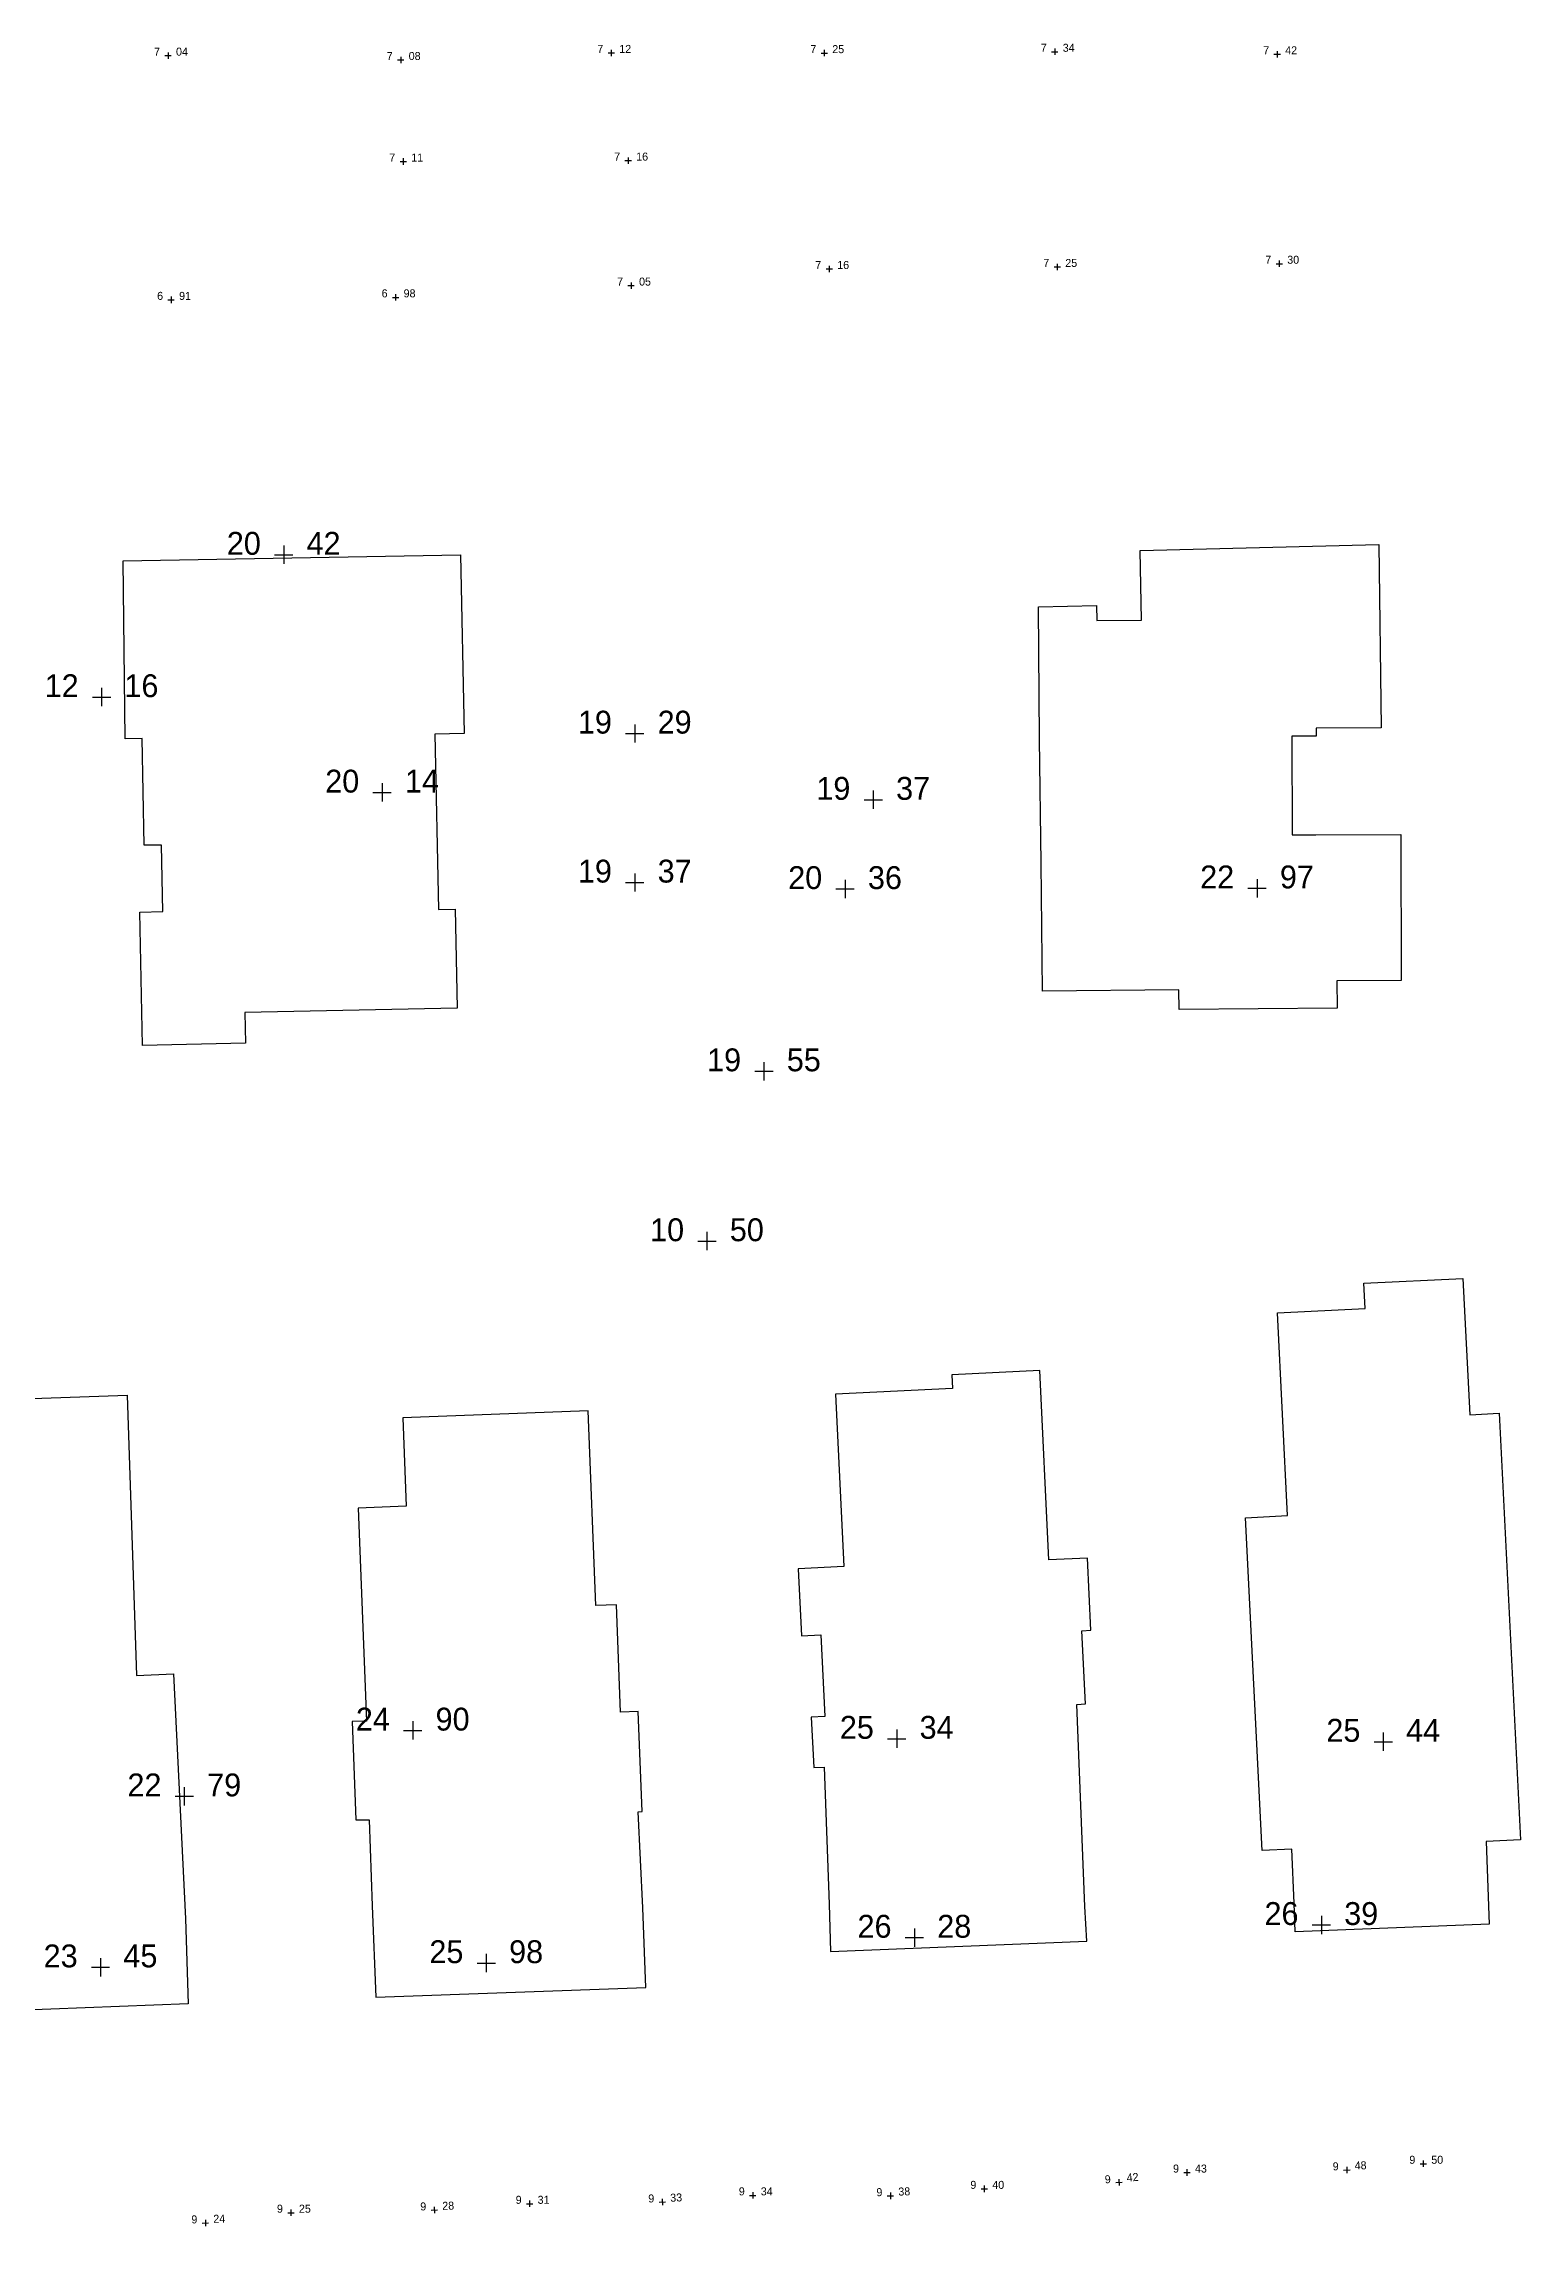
# Model space of a CAD drawing. Header units: inches. Extents: x 179019 to 255520, y 666000 to 809980.
# Drawn here: x 255363.6 to 255428.2, y 809357.2 to 809452.6 of the extents above; entities that cross this region are included whole.
import ezdxf
from ezdxf.enums import TextEntityAlignment as Align

# ---------------------------------------------------------------- set-up
doc = ezdxf.new("R2010")
doc.units = ezdxf.units.IN
doc.header["$MEASUREMENT"] = 0
for name, color, linetype in [('building levels', 6, 'Continuous'), ('orig buildings', 3, 'Continuous'), ('street levels', 5, 'Continuous')]:
    doc.layers.add(name, color=color, linetype=linetype)
doc.styles.add('hebtxt', font='hebtxt')

# ---------------------------------------------------------------- blocks, each defined once
blk = doc.blocks.new('1505')
for points in [[(-0.4, 0), (0.4, 0)], [(0, 0.4), (0, -0.4)]]:
    blk.add_lwpolyline(points)
at = {"style": 'hebtxt'}
blk.add_attdef('METER', text='', height=2, dxfattribs=at).set_placement((-1, -0.004), align=Align.RIGHT)
blk.add_attdef('CENTIMETER', (1, -0.004), '', height=2, dxfattribs=at)
blk = doc.blocks.new('1503')
for points in [[(-0.4, 0), (0.4, 0)], [(0, 0.4), (0, -0.4)]]:
    blk.add_lwpolyline(points)
at = {"style": 'hebtxt'}
blk.add_attdef('METER', text='', height=2, dxfattribs=at).set_placement((-1, 0), align=Align.RIGHT)
blk.add_attdef('CENTIMETER', (1, 0), '', height=2, dxfattribs=at)

msp = doc.modelspace()

# ---------------------------------------------------------------- linework, layer by layer
at = {"layer": 'orig buildings'}
for points, elevation in [([(255367.061, 809429.997), (255381.81, 809430.252), (255381.97, 809422.443), (255380.68, 809422.415), (255380.84, 809414.745), (255381.57, 809414.765), (255381.66, 809410.435), (255372.37, 809410.245), (255372.4, 809408.895), (255367.9, 809408.805), (255367.78, 809414.635), (255368.79, 809414.655), (255368.73, 809417.565), (255367.97, 809417.555), (255367.88, 809422.225), (255367.14, 809422.215), (255367.061, 809429.997)], 21.35), ([(255369.788, 809370.61), (255369.901, 809366.89), (255360.88, 809366.545), (255360.602, 809371.222), (255348.666, 809370.676), (255348.72, 809366.025), (255339.83, 809365.675), (255339.53, 809370.625), (255339.21, 809380.045), (255340.01, 809380.245), (255339.95, 809389.875), (255348.11, 809390.245), (255349.01, 809381.045), (255359.2, 809381.395), (255358.87, 809391.255), (255362.72, 809391.385), (255362.66, 809393.355), (255367.23, 809393.515), (255367.64, 809381.255), (255369.26, 809381.315)], 23.79)]:
    msp.add_lwpolyline(points, close=True, dxfattribs=dict(at, elevation=elevation))
for points in [[(255426.795, 809370.768), (255426.809, 809370.377), (255418.314, 809370.04), (255418.27, 809371.295), (255418.169, 809373.649), (255416.873, 809373.597), (255416.146, 809388.151), (255417.989, 809388.243), (255417.546, 809397.11), (255421.383, 809397.302), (255421.328, 809398.401), (255425.658, 809398.617), (255425.956, 809392.65), (255427.235, 809392.714), (255428.167, 809374.059), (255426.665, 809373.986)], [(255397.93, 809371.256), (255397.995, 809369.178), (255409.202, 809369.637), (255409.121, 809371.141), (255408.769, 809379.985), (255409.145, 809380.004), (255408.99, 809383.206), (255409.383, 809383.225), (255409.231, 809386.387), (255407.545, 809386.306), (255407.146, 809394.585), (255403.307, 809394.4), (255403.336, 809393.794), (255398.215, 809393.547), (255398.579, 809386.016), (255396.579, 809385.919), (255396.72, 809382.985), (255397.575, 809383.027), (255397.747, 809379.462), (255397.15, 809379.433), (255397.257, 809377.219), (255397.722, 809377.242)], [(255377.941, 809371.178), (255378.106, 809367.185), (255389.913, 809367.601), (255389.785, 809371.093), (255389.584, 809375.281), (255389.753, 809375.297), (255389.585, 809379.67), (255388.814, 809379.64), (255388.633, 809384.341), (255387.724, 809384.306), (255387.396, 809392.824), (255379.28, 809392.512), (255379.428, 809388.649), (255377.333, 809388.568), (255377.692, 809379.254), (255377.071, 809379.23), (255377.236, 809374.941), (255377.82, 809374.936)]]:
    msp.add_lwpolyline(points, close=True, dxfattribs=at)
msp.add_polyline3d([(255422.933, 809418.021, 0), (255422.95, 809411.643, 0.08), (255420.14, 809411.634, 0.04), (255420.149, 809410.428, 0.12), (255413.243, 809410.38, 0.25), (255413.236, 809411.227, 0.08), (255407.262, 809411.175, 0.04), (255407.214, 809416.772, 0.13), (255407.139, 809422.189, 0.17), (255407.139, 809422.189, 0.17), (255407.091, 809427.977, 0), (255409.634, 809428.04, 0.17), (255409.643, 809427.389, 1.49), (255411.6, 809427.402, 1.56), (255411.531, 809430.447, 0), (255421.981, 809430.707, 0), (255422.076, 809422.692, 0.04), (255419.238, 809422.67, 0.09), (255419.239, 809422.326, 0.04), (255418.172, 809422.321, -0.01), (255418.191, 809418.009, -0.04), (255419.221, 809418.011, -0.08), (255422.933, 809418.021, 0)], close=True, dxfattribs=at)

# ---------------------------------------------------------------- block references
at = {"layer": 'building levels'}
ref = msp.add_blockref('1505', (255374.076, 809430.263, 20.423), dxfattribs=at)
ref.add_attrib('METER', '20', dxfattribs={"layer": '0', "height": 1, "style": 'hebtxt'}).set_placement((255373.076, 809430.259, 20.423), align=Align.RIGHT)
ref.add_attrib('CENTIMETER', '42', (255375.076, 809430.259, 20.423), dxfattribs={"layer": '0', "height": 1, "style": 'hebtxt'})
ref = msp.add_blockref('1505', (255366.109, 809424.037, 12.16), dxfattribs=at)
ref.add_attrib('METER', '12', dxfattribs={"layer": '0', "height": 1, "style": 'hebtxt'}).set_placement((255365.109, 809424.033, 12.16), align=Align.RIGHT)
ref.add_attrib('CENTIMETER', '16', (255367.109, 809424.033, 12.16), dxfattribs={"layer": '0', "height": 1, "style": 'hebtxt'})
ref = msp.add_blockref('1505', (255389.432, 809422.444, 19.287), dxfattribs=at)
ref.add_attrib('METER', '19', dxfattribs={"layer": '0', "height": 1, "style": 'hebtxt'}).set_placement((255388.432, 809422.44, 19.287), align=Align.RIGHT)
ref.add_attrib('CENTIMETER', '29', (255390.432, 809422.44, 19.287), dxfattribs={"layer": '0', "height": 1, "style": 'hebtxt'})
ref = msp.add_blockref('1505', (255378.38, 809419.865, 20.14), dxfattribs=at)
ref.add_attrib('METER', '20', dxfattribs={"layer": '0', "height": 1, "style": 'hebtxt'}).set_placement((255377.38, 809419.861, 20.14), align=Align.RIGHT)
ref.add_attrib('CENTIMETER', '14', (255379.38, 809419.861, 20.14), dxfattribs={"layer": '0', "height": 1, "style": 'hebtxt'})
ref = msp.add_blockref('1505', (255399.862, 809419.548, 19.368), dxfattribs=at)
ref.add_attrib('METER', '19', dxfattribs={"layer": '0', "height": 1, "style": 'hebtxt'}).set_placement((255398.862, 809419.544, 19.368), align=Align.RIGHT)
ref.add_attrib('CENTIMETER', '37', (255400.862, 809419.544, 19.368), dxfattribs={"layer": '0', "height": 1, "style": 'hebtxt'})
ref = msp.add_blockref('1505', (255389.432, 809415.928, 19.373), dxfattribs=at)
ref.add_attrib('METER', '19', dxfattribs={"layer": '0', "height": 1, "style": 'hebtxt'}).set_placement((255388.432, 809415.925, 19.373), align=Align.RIGHT)
ref.add_attrib('CENTIMETER', '37', (255390.432, 809415.925, 19.373), dxfattribs={"layer": '0', "height": 1, "style": 'hebtxt'})
ref = msp.add_blockref('1505', (255398.63, 809415.645, 20.36), dxfattribs=at)
ref.add_attrib('METER', '20', dxfattribs={"layer": '0', "height": 1, "style": 'hebtxt'}).set_placement((255397.63, 809415.641, 20.36), align=Align.RIGHT)
ref.add_attrib('CENTIMETER', '36', (255399.63, 809415.641, 20.36), dxfattribs={"layer": '0', "height": 1, "style": 'hebtxt'})
ref = msp.add_blockref('1505', (255416.65, 809415.675, 22.97), dxfattribs=at)
ref.add_attrib('METER', '22', dxfattribs={"layer": '0', "height": 1, "style": 'hebtxt'}).set_placement((255415.65, 809415.671, 22.97), align=Align.RIGHT)
ref.add_attrib('CENTIMETER', '97', (255417.65, 809415.671, 22.97), dxfattribs={"layer": '0', "height": 1, "style": 'hebtxt'})
ref = msp.add_blockref('1505', (255395.082, 809407.675, 19.552), dxfattribs=at)
ref.add_attrib('METER', '19', dxfattribs={"layer": '0', "height": 1, "style": 'hebtxt'}).set_placement((255394.082, 809407.672, 19.552), align=Align.RIGHT)
ref.add_attrib('CENTIMETER', '55', (255396.082, 809407.672, 19.552), dxfattribs={"layer": '0', "height": 1, "style": 'hebtxt'})
ref = msp.add_blockref('1505', (255392.59, 809400.245, 10.5), dxfattribs=at)
ref.add_attrib('METER', '10', dxfattribs={"layer": '0', "height": 1, "style": 'hebtxt'}).set_placement((255391.59, 809400.241, 10.5), align=Align.RIGHT)
ref.add_attrib('CENTIMETER', '50', (255393.59, 809400.241, 10.5), dxfattribs={"layer": '0', "height": 1, "style": 'hebtxt'})
ref = msp.add_blockref('1505', (255379.72, 809378.845, 24.9), dxfattribs=at)
ref.add_attrib('METER', '24', dxfattribs={"layer": '0', "height": 1, "style": 'hebtxt'}).set_placement((255378.72, 809378.841, 24.9), align=Align.RIGHT)
ref.add_attrib('CENTIMETER', '90', (255380.72, 809378.841, 24.9), dxfattribs={"layer": '0', "height": 1, "style": 'hebtxt'})
ref = msp.add_blockref('1505', (255400.89, 809378.485, 25.34), dxfattribs=at)
ref.add_attrib('METER', '25', dxfattribs={"layer": '0', "height": 1, "style": 'hebtxt'}).set_placement((255399.89, 809378.481, 25.34), align=Align.RIGHT)
ref.add_attrib('CENTIMETER', '34', (255401.89, 809378.481, 25.34), dxfattribs={"layer": '0', "height": 1, "style": 'hebtxt'})
ref = msp.add_blockref('1505', (255422.17, 809378.355, 25.44), dxfattribs=at)
ref.add_attrib('METER', '25', dxfattribs={"layer": '0', "height": 1, "style": 'hebtxt'}).set_placement((255421.17, 809378.351, 25.44), align=Align.RIGHT)
ref.add_attrib('CENTIMETER', '44', (255423.17, 809378.351, 25.44), dxfattribs={"layer": '0', "height": 1, "style": 'hebtxt'})
ref = msp.add_blockref('1505', (255369.73, 809375.967, 22.79), dxfattribs=at)
ref.add_attrib('METER', '22', dxfattribs={"layer": '0', "height": 1, "style": 'hebtxt'}).set_placement((255368.73, 809375.963, 22.79), align=Align.RIGHT)
ref.add_attrib('CENTIMETER', '79', (255370.73, 809375.963, 22.79), dxfattribs={"layer": '0', "height": 1, "style": 'hebtxt'})
ref = msp.add_blockref('1505', (255419.463, 809370.342, 26.387), dxfattribs=at)
ref.add_attrib('METER', '26', dxfattribs={"layer": '0', "height": 1, "style": 'hebtxt'}).set_placement((255418.463, 809370.338, 26.387), align=Align.RIGHT)
ref.add_attrib('CENTIMETER', '39', (255420.463, 809370.338, 26.387), dxfattribs={"layer": '0', "height": 1, "style": 'hebtxt'})
ref = msp.add_blockref('1505', (255401.663, 809369.786, 26.284), dxfattribs=at)
ref.add_attrib('METER', '26', dxfattribs={"layer": '0', "height": 1, "style": 'hebtxt'}).set_placement((255400.663, 809369.782, 26.284), align=Align.RIGHT)
ref.add_attrib('CENTIMETER', '28', (255402.663, 809369.782, 26.284), dxfattribs={"layer": '0', "height": 1, "style": 'hebtxt'})
ref = msp.add_blockref('1505', (255366.064, 809368.488, 23.447), dxfattribs=at)
ref.add_attrib('METER', '23', dxfattribs={"layer": '0', "height": 1, "style": 'hebtxt'}).set_placement((255365.064, 809368.485, 23.447), align=Align.RIGHT)
ref.add_attrib('CENTIMETER', '45', (255367.064, 809368.485, 23.447), dxfattribs={"layer": '0', "height": 1, "style": 'hebtxt'})
ref = msp.add_blockref('1505', (255382.936, 809368.674, 25.985), dxfattribs=at)
ref.add_attrib('METER', '25', dxfattribs={"layer": '0', "height": 1, "style": 'hebtxt'}).set_placement((255381.936, 809368.67, 25.985), align=Align.RIGHT)
ref.add_attrib('CENTIMETER', '98', (255383.936, 809368.67, 25.985), dxfattribs={"layer": '0', "height": 1, "style": 'hebtxt'})
at = {"layer": 'street levels'}
ref = msp.add_blockref('1503', (255369.017, 809452.088), dxfattribs=dict(at, xscale=0.35, yscale=0.35, zscale=0.35))
ref.add_attrib('METER', '7', dxfattribs={"layer": '0', "height": 0.35, "style": 'hebtxt'}).set_placement((255368.667, 809452.087), align=Align.RIGHT)
ref.add_attrib('CENTIMETER', '04', (255369.367, 809452.087), dxfattribs={"layer": '0', "height": 0.35, "style": 'hebtxt'})
ref = msp.add_blockref('1503', (255379.194, 809451.898), dxfattribs=dict(at, xscale=0.35, yscale=0.35, zscale=0.35))
ref.add_attrib('METER', '7', dxfattribs={"layer": '0', "height": 0.35, "style": 'hebtxt'}).set_placement((255378.844, 809451.897), align=Align.RIGHT)
ref.add_attrib('CENTIMETER', '08', (255379.544, 809451.897), dxfattribs={"layer": '0', "height": 0.35, "style": 'hebtxt'})
ref = msp.add_blockref('1503', (255388.404, 809452.208), dxfattribs=dict(at, xscale=0.35, yscale=0.35, zscale=0.35))
ref.add_attrib('METER', '7', dxfattribs={"layer": '0', "height": 0.35, "style": 'hebtxt'}).set_placement((255388.054, 809452.207), align=Align.RIGHT)
ref.add_attrib('CENTIMETER', '12', (255388.754, 809452.207), dxfattribs={"layer": '0', "height": 0.35, "style": 'hebtxt'})
ref = msp.add_blockref('1503', (255397.721, 809452.198), dxfattribs=dict(at, xscale=0.35, yscale=0.35, zscale=0.35))
ref.add_attrib('METER', '7', dxfattribs={"layer": '0', "height": 0.35, "style": 'hebtxt'}).set_placement((255397.371, 809452.197), align=Align.RIGHT)
ref.add_attrib('CENTIMETER', '25', (255398.071, 809452.197), dxfattribs={"layer": '0', "height": 0.35, "style": 'hebtxt'})
ref = msp.add_blockref('1503', (255407.801, 809452.258), dxfattribs=dict(at, xscale=0.35, yscale=0.35, zscale=0.35))
ref.add_attrib('METER', '7', dxfattribs={"layer": '0', "height": 0.35, "style": 'hebtxt'}).set_placement((255407.451, 809452.257), align=Align.RIGHT)
ref.add_attrib('CENTIMETER', '34', (255408.151, 809452.257), dxfattribs={"layer": '0', "height": 0.35, "style": 'hebtxt'})
ref = msp.add_blockref('1503', (255417.531, 809452.148), dxfattribs=dict(at, xscale=0.35, yscale=0.35, zscale=0.35))
ref.add_attrib('METER', '7', dxfattribs={"layer": '0', "height": 0.35, "style": 'hebtxt'}).set_placement((255417.181, 809452.147), align=Align.RIGHT)
ref.add_attrib('CENTIMETER', '42', (255417.881, 809452.147), dxfattribs={"layer": '0', "height": 0.35, "style": 'hebtxt'})
ref = msp.add_blockref('1503', (255379.304, 809447.458), dxfattribs=dict(at, xscale=0.35, yscale=0.35, zscale=0.35))
ref.add_attrib('METER', '7', dxfattribs={"layer": '0', "height": 0.35, "style": 'hebtxt'}).set_placement((255378.954, 809447.457), align=Align.RIGHT)
ref.add_attrib('CENTIMETER', '11', (255379.654, 809447.457), dxfattribs={"layer": '0', "height": 0.35, "style": 'hebtxt'})
ref = msp.add_blockref('1503', (255389.144, 809447.498), dxfattribs=dict(at, xscale=0.35, yscale=0.35, zscale=0.35))
ref.add_attrib('METER', '7', dxfattribs={"layer": '0', "height": 0.35, "style": 'hebtxt'}).set_placement((255388.794, 809447.497), align=Align.RIGHT)
ref.add_attrib('CENTIMETER', '16', (255389.494, 809447.497), dxfattribs={"layer": '0', "height": 0.35, "style": 'hebtxt'})
ref = msp.add_blockref('1503', (255397.937, 809442.758), dxfattribs=dict(at, xscale=0.35, yscale=0.35, zscale=0.35))
ref.add_attrib('METER', '7', dxfattribs={"layer": '0', "height": 0.35, "style": 'hebtxt'}).set_placement((255397.587, 809442.757), align=Align.RIGHT)
ref.add_attrib('CENTIMETER', '16', (255398.287, 809442.757), dxfattribs={"layer": '0', "height": 0.35, "style": 'hebtxt'})
ref = msp.add_blockref('1503', (255407.911, 809442.848), dxfattribs=dict(at, xscale=0.35, yscale=0.35, zscale=0.35))
ref.add_attrib('METER', '7', dxfattribs={"layer": '0', "height": 0.35, "style": 'hebtxt'}).set_placement((255407.561, 809442.847), align=Align.RIGHT)
ref.add_attrib('CENTIMETER', '25', (255408.261, 809442.847), dxfattribs={"layer": '0', "height": 0.35, "style": 'hebtxt'})
ref = msp.add_blockref('1503', (255417.621, 809442.988), dxfattribs=dict(at, xscale=0.35, yscale=0.35, zscale=0.35))
ref.add_attrib('METER', '7', dxfattribs={"layer": '0', "height": 0.35, "style": 'hebtxt'}).set_placement((255417.271, 809442.987), align=Align.RIGHT)
ref.add_attrib('CENTIMETER', '30', (255417.971, 809442.987), dxfattribs={"layer": '0', "height": 0.35, "style": 'hebtxt'})
ref = msp.add_blockref('1503', (255369.151, 809441.408), dxfattribs=dict(at, xscale=0.35, yscale=0.35, zscale=0.35))
ref.add_attrib('METER', '6', dxfattribs={"layer": '0', "height": 0.35, "style": 'hebtxt'}).set_placement((255368.801, 809441.407), align=Align.RIGHT)
ref.add_attrib('CENTIMETER', '91', (255369.501, 809441.407), dxfattribs={"layer": '0', "height": 0.35, "style": 'hebtxt'})
ref = msp.add_blockref('1503', (255378.971, 809441.518), dxfattribs=dict(at, xscale=0.35, yscale=0.35, zscale=0.35))
ref.add_attrib('METER', '6', dxfattribs={"layer": '0', "height": 0.35, "style": 'hebtxt'}).set_placement((255378.621, 809441.517), align=Align.RIGHT)
ref.add_attrib('CENTIMETER', '98', (255379.321, 809441.517), dxfattribs={"layer": '0', "height": 0.35, "style": 'hebtxt'})
ref = msp.add_blockref('1503', (255389.27, 809442.033), dxfattribs=dict(at, xscale=0.35, yscale=0.35, zscale=0.35))
ref.add_attrib('METER', '7', dxfattribs={"layer": '0', "height": 0.35, "style": 'hebtxt'}).set_placement((255388.92, 809442.032), align=Align.RIGHT)
ref.add_attrib('CENTIMETER', '05', (255389.62, 809442.032), dxfattribs={"layer": '0', "height": 0.35, "style": 'hebtxt'})
ref = msp.add_blockref('1503', (255413.585, 809359.513), dxfattribs=dict(at, xscale=0.35, yscale=0.35, zscale=0.35))
ref.add_attrib('METER', '9', dxfattribs={"layer": '0', "height": 0.35, "style": 'hebtxt'}).set_placement((255413.235, 809359.511), align=Align.RIGHT)
ref.add_attrib('CENTIMETER', '43', (255413.935, 809359.511), dxfattribs={"layer": '0', "height": 0.35, "style": 'hebtxt'})
ref = msp.add_blockref('1503', (255420.576, 809359.628), dxfattribs=dict(at, xscale=0.35, yscale=0.35, zscale=0.35, rotation=2.135391068128197))
ref.add_attrib('METER', '9', dxfattribs={"layer": '0', "height": 0.35, "rotation": 2.13539, "style": 'hebtxt'}).set_placement((255420.227, 809359.614), align=Align.RIGHT)
ref.add_attrib('CENTIMETER', '48', (255420.926, 809359.64), dxfattribs={"layer": '0', "height": 0.35, "rotation": 2.13539, "style": 'hebtxt'})
ref = msp.add_blockref('1503', (255423.922, 809359.898), dxfattribs=dict(at, xscale=0.35, yscale=0.35, zscale=0.35))
ref.add_attrib('METER', '9', dxfattribs={"layer": '0', "height": 0.35, "style": 'hebtxt'}).set_placement((255423.572, 809359.896), align=Align.RIGHT)
ref.add_attrib('CENTIMETER', '50', (255424.272, 809359.896), dxfattribs={"layer": '0', "height": 0.35, "style": 'hebtxt'})
ref = msp.add_blockref('1503', (255394.593, 809358.515), dxfattribs=dict(at, xscale=0.35, yscale=0.35, zscale=0.35))
ref.add_attrib('METER', '9', dxfattribs={"layer": '0', "height": 0.35, "style": 'hebtxt'}).set_placement((255394.243, 809358.514), align=Align.RIGHT)
ref.add_attrib('CENTIMETER', '34', (255394.943, 809358.514), dxfattribs={"layer": '0', "height": 0.35, "style": 'hebtxt'})
ref = msp.add_blockref('1503', (255400.615, 809358.494), dxfattribs=dict(at, xscale=0.35, yscale=0.35, zscale=0.35, rotation=1.608858502147892))
ref.add_attrib('METER', '9', dxfattribs={"layer": '0', "height": 0.35, "rotation": 1.60886, "style": 'hebtxt'}).set_placement((255400.266, 809358.483), align=Align.RIGHT)
ref.add_attrib('CENTIMETER', '38', (255400.965, 809358.503), dxfattribs={"layer": '0', "height": 0.35, "rotation": 1.60886, "style": 'hebtxt'})
ref = msp.add_blockref('1503', (255404.72, 809358.8), dxfattribs=dict(at, xscale=0.35, yscale=0.35, zscale=0.35))
ref.add_attrib('METER', '9', dxfattribs={"layer": '0', "height": 0.35, "style": 'hebtxt'}).set_placement((255404.37, 809358.798), align=Align.RIGHT)
ref.add_attrib('CENTIMETER', '40', (255405.07, 809358.798), dxfattribs={"layer": '0', "height": 0.35, "style": 'hebtxt'})
ref = msp.add_blockref('1503', (255410.613, 809359.084), dxfattribs=dict(at, xscale=0.35, yscale=0.35, zscale=0.35, rotation=4.592227547518002))
ref.add_attrib('METER', '9', dxfattribs={"layer": '0', "height": 0.35, "rotation": 4.59223, "style": 'hebtxt'}).set_placement((255410.264, 809359.055), align=Align.RIGHT)
ref.add_attrib('CENTIMETER', '42', (255410.962, 809359.111), dxfattribs={"layer": '0', "height": 0.35, "rotation": 4.59223, "style": 'hebtxt'})
ref = msp.add_blockref('1503', (255374.392, 809357.757), dxfattribs=dict(at, xscale=0.35, yscale=0.35, zscale=0.35))
ref.add_attrib('METER', '9', dxfattribs={"layer": '0', "height": 0.35, "style": 'hebtxt'}).set_placement((255374.042, 809357.756), align=Align.RIGHT)
ref.add_attrib('CENTIMETER', '25', (255374.742, 809357.756), dxfattribs={"layer": '0', "height": 0.35, "style": 'hebtxt'})
ref = msp.add_blockref('1503', (255380.666, 809357.871), dxfattribs=dict(at, xscale=0.35, yscale=0.35, zscale=0.35, rotation=1.68882553917737))
ref.add_attrib('METER', '9', dxfattribs={"layer": '0', "height": 0.35, "rotation": 1.68883, "style": 'hebtxt'}).set_placement((255380.316, 809357.86), align=Align.RIGHT)
ref.add_attrib('CENTIMETER', '28', (255381.016, 809357.88), dxfattribs={"layer": '0', "height": 0.35, "rotation": 1.68883, "style": 'hebtxt'})
ref = msp.add_blockref('1503', (255384.833, 809358.146), dxfattribs=dict(at, xscale=0.35, yscale=0.35, zscale=0.35))
ref.add_attrib('METER', '9', dxfattribs={"layer": '0', "height": 0.35, "style": 'hebtxt'}).set_placement((255384.483, 809358.145), align=Align.RIGHT)
ref.add_attrib('CENTIMETER', '31', (255385.183, 809358.145), dxfattribs={"layer": '0', "height": 0.35, "style": 'hebtxt'})
ref = msp.add_blockref('1503', (255390.639, 809358.224), dxfattribs=dict(at, xscale=0.35, yscale=0.35, zscale=0.35, rotation=2.033216525814603))
ref.add_attrib('METER', '9', dxfattribs={"layer": '0', "height": 0.35, "rotation": 2.03322, "style": 'hebtxt'}).set_placement((255390.29, 809358.21), align=Align.RIGHT)
ref.add_attrib('CENTIMETER', '33', (255390.989, 809358.235), dxfattribs={"layer": '0', "height": 0.35, "rotation": 2.03322, "style": 'hebtxt'})
ref = msp.add_blockref('1503', (255370.653, 809357.303), dxfattribs=dict(at, xscale=0.35, yscale=0.35, zscale=0.35, rotation=1.68882553917737))
ref.add_attrib('METER', '9', dxfattribs={"layer": '0', "height": 0.35, "rotation": 1.68883, "style": 'hebtxt'}).set_placement((255370.303, 809357.292), align=Align.RIGHT)
ref.add_attrib('CENTIMETER', '24', (255371.003, 809357.312), dxfattribs={"layer": '0', "height": 0.35, "rotation": 1.68883, "style": 'hebtxt'})

doc.saveas('drawing.dxf')
